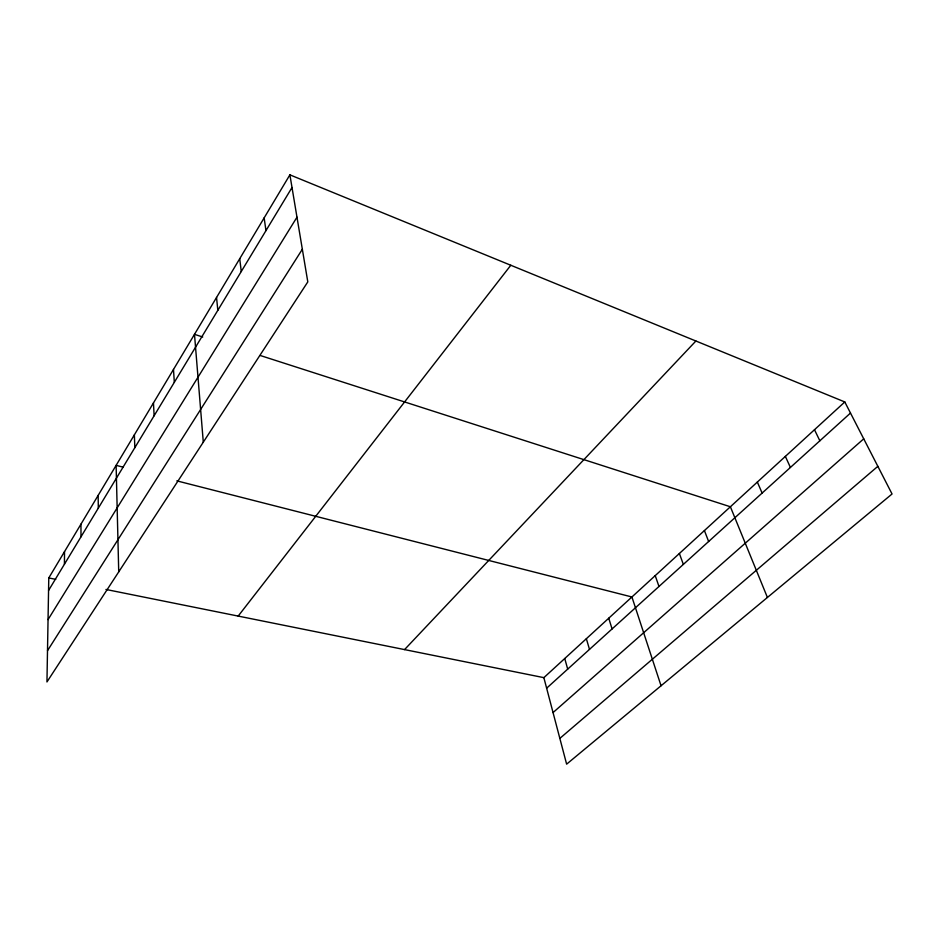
<?xml version="1.0" encoding="UTF-8"?>
<svg xmlns="http://www.w3.org/2000/svg" width="939" height="939" viewBox="0 0 939 939"><rect width="100%" height="100%" fill="white"/><g stroke="black" fill="none" stroke-linecap="round" stroke-linejoin="round"><path stroke-width="1.41" d="M64.427 564.222L64.521 551.616M289.893 174.842L48.781 577.943L46.95 681.949L307.804 281.9L289.893 174.842L844.795 401.951L892.05 493.984L566.628 764.158L543.857 677.653L844.795 401.951M48.558 590.49L292.017 187.507M48.042 619.611L296.982 217.191M47.502 650.68L302.346 249.246M238.177 616.09L510.816 265.256M404.556 649.6L695.893 341.01M546.627 688.205L850.488 413.054M553.048 712.572L863.727 438.83M559.844 738.394L877.848 466.331M48.781 577.943L55.741 579.351M105.943 589.457L543.857 677.653M123.032 467.129L116.119 465.357L118.725 571.874M176.849 480.862L631.924 596.981L661.056 685.775M202.742 336.995L194.49 334.343L203.293 442.175M260.314 355.517L730.389 506.767L767.409 597.462M814.489 429.722L819.853 440.802M785.368 456.401L790.415 467.458M757.35 482.059L762.116 493.081M704.414 530.558L708.64 541.51M679.378 553.505L683.357 564.398M655.222 575.619L658.978 586.464M608.742 618.214L612.075 628.954M586.359 638.72L589.492 649.389M564.75 658.521L567.696 669.131M264.152 217.871L265.96 230.63M239.727 258.695L241.264 271.512M216.545 297.463L217.825 310.316M173.492 369.45L174.325 382.302M153.468 402.913L154.125 415.754M134.371 434.851L134.84 447.668M98.149 495.405L98.313 508.14M80.965 524.126L80.989 536.803"/></g></svg>
